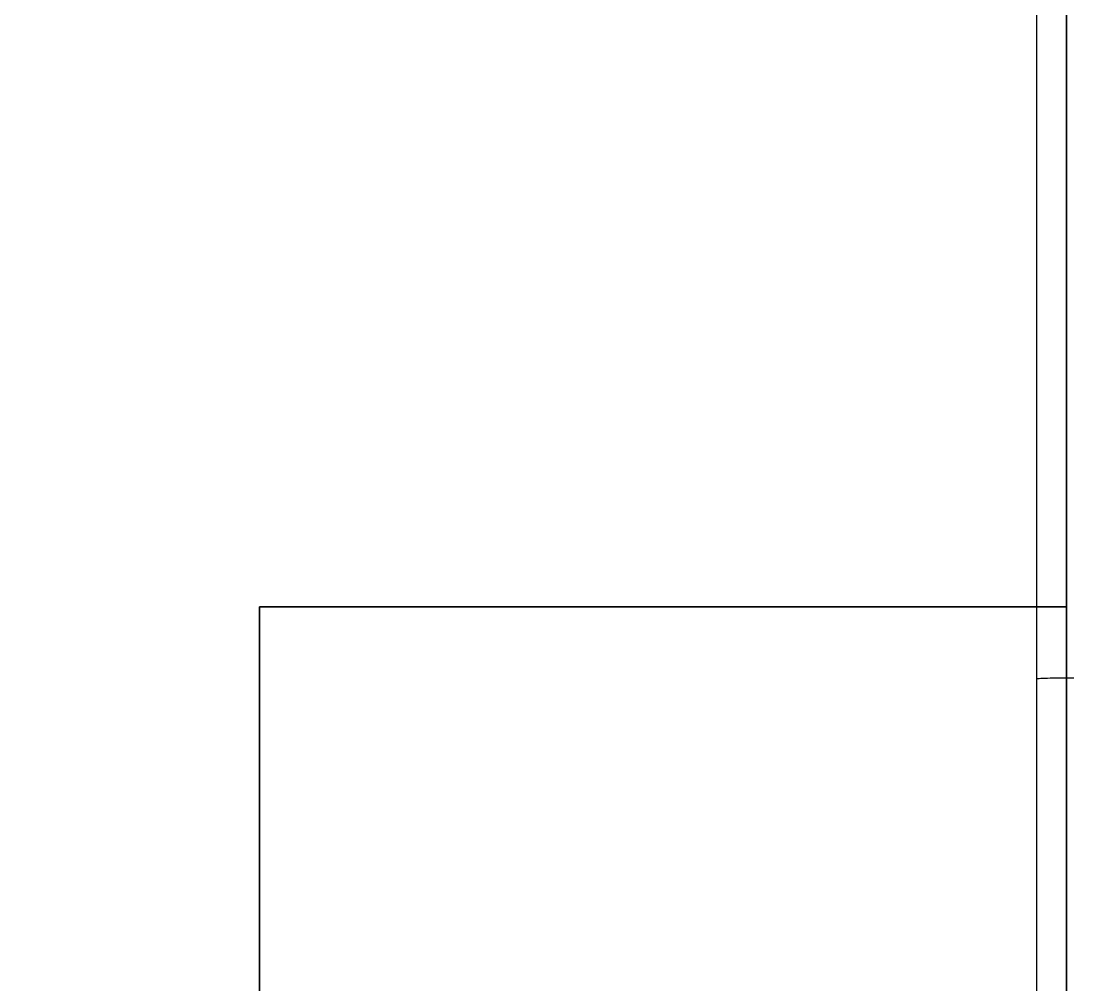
# Model space of a CAD drawing. Header units: millimetres. Extents: x 149919 to 150445, y 136651 to 136866.
# Drawn here: x 150349.35 to 150370.78, y 136771.03 to 136790.68 of the extents above; entities that cross this region are included whole.
import ezdxf

# ---------------------------------------------------------------- set-up
doc = ezdxf.new("R2010")
doc.units = ezdxf.units.MM
doc.header["$LTSCALE"] = 0.25
doc.linetypes.add('XKITLINE00', pattern=[0])
doc.layers.add('Wall', color=7, linetype='Continuous')

# ---------------------------------------------------------------- blocks, each defined once
blk = doc.blocks.new('çatıı')
at = {"color": 8, "linetype": 'XKITLINE00'}
for p, q in [((22823.8, 14354.3), (22823.8, 12689.5)), ((22823.8, 12689.5), (22824.2, 12689.7)), ((22823.8, 12689.5), (22824.2, 12689.7)), ((22823.8, 12689.5), (22823.8, 11020.3)), ((22824.2, 12689.7), (22825.3, 12690)), ((22824.2, 12689.7), (22825.3, 12690)), ((22825.3, 12690), (22827.1, 12690.2)), ((22827.1, 12690.2), (22829.6, 12690.4)), ((22827.1, 12690.2), (22829.6, 12690.4)), ((22829.6, 12690.4), (22832.8, 12690.6)), ((22829.6, 12690.4), (22832.8, 12690.6)), ((22832.8, 12690.6), (22836.6, 12690.8)), ((22832.8, 12690.6), (22836.6, 12690.8)), ((22836.6, 12690.8), (22841.1, 12691)), ((22836.6, 12690.8), (22841.1, 12691)), ((22841.1, 12691), (22846.1, 12691.1)), ((22841.1, 12691), (22846.1, 12691.1)), ((22846.1, 12691.1), (22851.7, 12691.3)), ((22846.1, 12691.1), (22851.7, 12691.3)), ((22851.7, 12691.3), (22857.7, 12691.4)), ((22851.7, 12691.3), (22857.7, 12691.4)), ((22857.7, 12691.4), (22864.1, 12691.5)), ((22857.7, 12691.4), (22864.1, 12691.5)), ((22864.1, 12691.5), (22870.8, 12691.6)), ((22864.1, 12691.5), (22870.8, 12691.6)), ((22870.8, 12691.6), (22877.9, 12691.7)), ((22870.8, 12691.6), (22877.9, 12691.7)), ((22877.9, 12691.7), (22885.1, 12691.8)), ((22877.9, 12691.7), (22885.1, 12691.8)), ((22885.1, 12691.8), (22892.5, 12691.8)), ((22885.1, 12691.8), (22892.5, 12691.8)), ((22892.5, 12691.8), (22900, 12691.8))]:
    blk.add_line(p, q, dxfattribs=at)

msp = doc.modelspace()

# ---------------------------------------------------------------- block references
at = {"xscale": 0.009999943142843078, "yscale": 0.009999943142843078, "zscale": 0.009999943142843078}
msp.add_blockref('çatıı', (150141.814, 136650.373), dxfattribs=at)

# ---------------------------------------------------------------- meshes
at = {"layer": 'Wall'}
mesh = msp.add_polyface(dxfattribs=at)
corners = [(150370.663, 136778.734), (150370.663, 136778.734, 0.2), (150370.663, 136724.574), (150370.663, 136724.574, 0.2), (150265.663, 136724.574), (150265.663, 136724.574, 0.2), (150265.663, 136792.574), (150265.663, 136792.574, 0.2), (150370.663, 136792.574), (150370.663, 136792.574, 0.2), (150370.663, 136778.734), (150370.663, 136778.734, 0.2)]
mesh.append_faces([[corners[k] for k in face] for face in [(0, 1, 3, 2), (2, 3, 5, 4), (4, 5, 7, 6), (6, 7, 9, 8), (8, 9, 11, 10)]], dxfattribs={"color": 7})
mesh = msp.add_polyface(dxfattribs=at)
corners = [(150370.663, 136778.734), (150370.663, 136778.734, 0.2), (150354.213, 136778.734), (150354.213, 136778.734, 0.2), (150354.213, 136765.887), (150354.213, 136765.887, 0.2), (150352.813, 136764.584), (150352.813, 136764.584, 0.2), (150351.715, 136763.018), (150351.715, 136763.018, 0.2), (150350.966, 136761.258), (150350.966, 136761.258, 0.2), (150350.6, 136759.38), (150350.6, 136759.38, 0.2), (150350.631, 136757.468), (150350.631, 136757.468, 0.2), (150351.06, 136755.603), (150351.06, 136755.603, 0.2), (150351.866, 136753.869), (150351.866, 136753.869, 0.2), (150353.016, 136752.34), (150353.016, 136752.34, 0.2), (150354.213, 136751.262), (150354.213, 136751.262, 0.2), (150354.213, 136738.414), (150354.213, 136738.414, 0.2), (150370.663, 136738.414), (150370.663, 136738.414, 0.2)]
mesh.append_faces([[corners[k] for k in face] for face in [(0, 1, 3, 2), (2, 3, 5, 4), (4, 5, 7, 6), (6, 7, 9, 8), (8, 9, 11, 10), (10, 11, 13, 12), (12, 13, 15, 14), (14, 15, 17, 16), (16, 17, 19, 18), (18, 19, 21, 20), (20, 21, 23, 22), (22, 23, 25, 24), (24, 25, 27, 26)]], dxfattribs={"color": 7})

doc.saveas('drawing.dxf')
